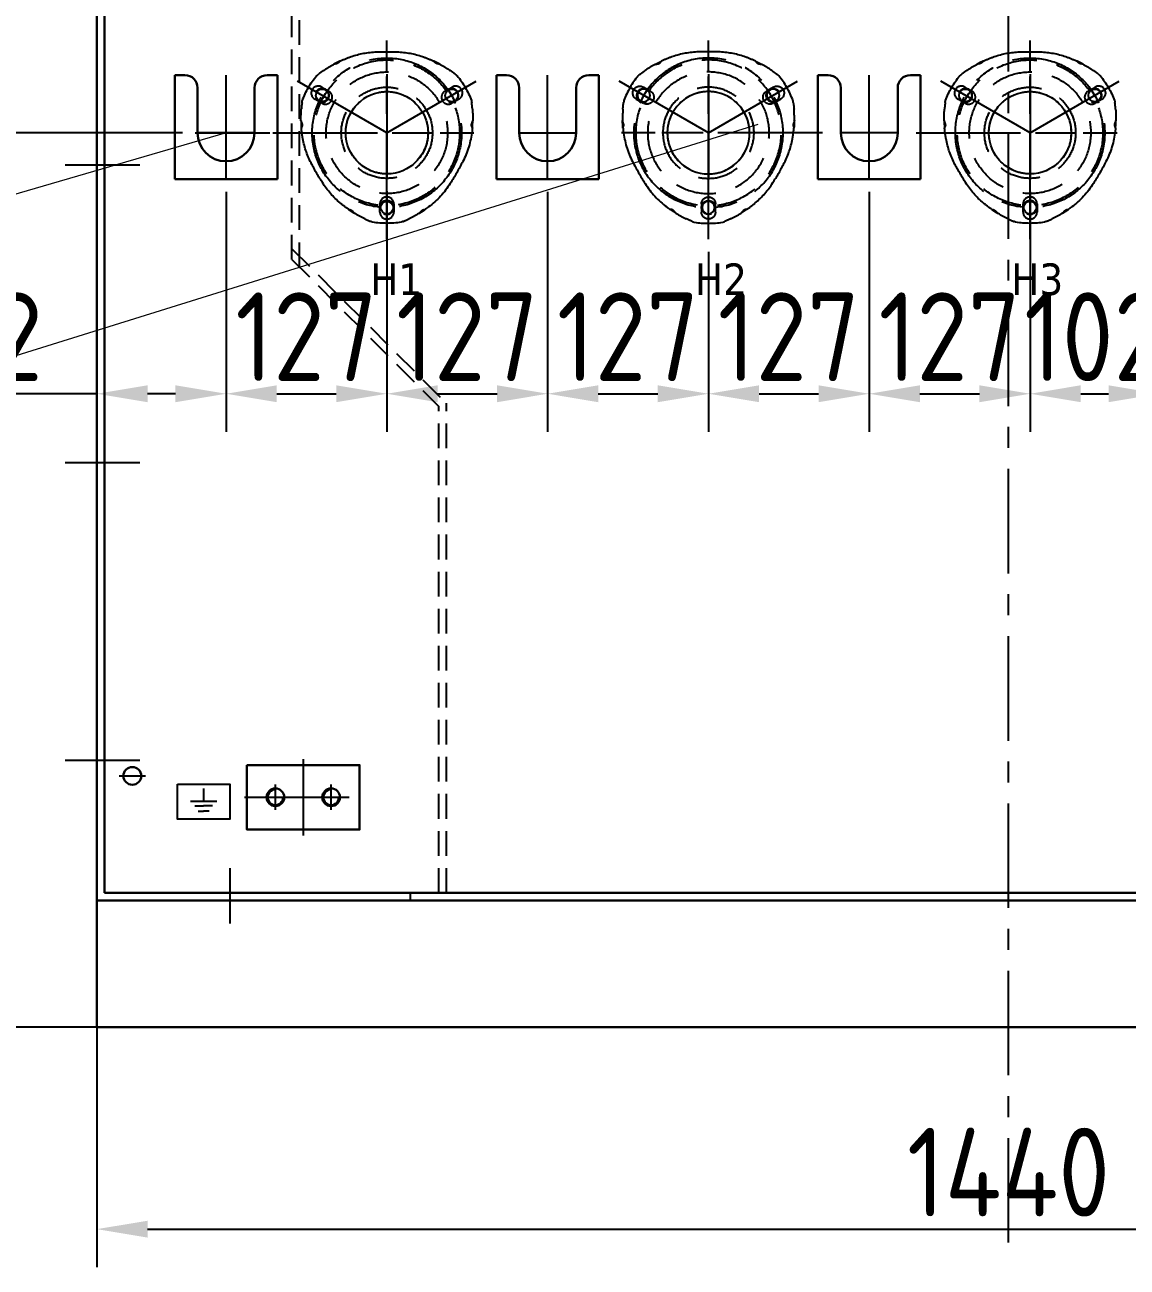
# Model space of a CAD drawing. Header units: millimetres. Extents: x 70841 to 133731, y -170061 to -164340.
# Drawn here: x 127054 to 127924, y -167395 to -166414 of the extents above; entities that cross this region are included whole.
import ezdxf

# ---------------------------------------------------------------- set-up
doc = ezdxf.new("R2010")
doc.units = ezdxf.units.MM
doc.header["$LTSCALE"] = 13
for name, pattern in [('CENTER', [50.8, 31.75, -6.35, 6.35, -6.35]), ('CENTERX2', [101.6, 63.5, -12.7, 12.7, -12.7]), ('DASHED', [0.75, 0.5, -0.25])]:
    doc.linetypes.add(name, pattern=pattern)
for name, color, linetype in [('1', 4, 'Continuous'), ('2细线层', 4, 'Continuous'), ('3中心线层', 1, 'CENTER'), ('4虚线层', 6, 'DASHED'), ('粗实线', 4, 'Continuous')]:
    doc.layers.add(name, color=color, linetype=linetype)
doc.layers.add('标注、文本', color=3, linetype='Continuous', lineweight=25)
doc.layers.add('铁心', color=3, linetype='Continuous', lineweight=0)
doc.styles.get("Standard").update_dxf_attribs({"font": 'gbenor.shx', "bigfont": 'gbcbig.shx'})
doc.styles.add('Tahoma$001', font='tahoma.ttf', dxfattribs={"height": 2.159784})
doc.dimstyles.new('1-15', dxfattribs={"dimscale": 20, "dimtxt": 3.5, "dimasz": 2, "dimexe": 1.5, "dimexo": 0.5, "dimgap": 0.5, "dimtad": 1, "dimtoh": 1, "dimdec": 1, "dimdsep": 46, "dimtxsty": 'Standard', "dimcen": 2.5, "dimclrd": 3, "dimclre": 3, "dimclrt": 3, "dimadec": 0, "dimazin": 2, "dimtfac": 1, "dimtdec": 1, "dimtmove": 0, "dimatfit": 2, "dimfxl": 1, "dimarcsym": 0})

# ---------------------------------------------------------------- blocks, each defined once
blk = doc.blocks.new('A$C712F3155')
at = {"layer": '1', "color": 1, "linetype": 'CENTERX2', "lineweight": -3, "ltscale": 0.1}
for p, q in [((90, 0), (90, 156.99)), ((90, 130.33), (90, 35.46)), ((90, 84.09), (19.54, 124.77)), ((90, 84.09), (160.46, 124.77)), ((0, 84.09), (158.71, 84.09))]:
    blk.add_line(p, q, dxfattribs=at)
blk.add_circle((90, 84.09), 59, dxfattribs=at)
at = {"layer": '2细线层'}
for centre in [(38.9, 113.59), (141.1, 113.59), (90, 25.09)]:
    blk.add_circle(centre, 5, dxfattribs=at)
at = {"layer": '标注、文本'}
for centre in [(38.9, 113.59), (141.1, 113.59), (90, 25.09)]:
    blk.add_arc(centre, 5.5, 242.67153, 150.00001, dxfattribs=at)
at = {"layer": '粗实线'}
blk.add_circle((90, 84.09), 32.5, dxfattribs=at)
blk = doc.blocks.new('A$C03F92070')
at = {"layer": '4虚线层', "ltscale": 5}
for p, q in [((67.85, 40.24), (67.85, 116.01)), ((16.36, 107.57), (21.99, 104.32)), ((113.71, 104.32), (119.34, 107.57)), ((16.49, 94.79), (10.86, 98.04)), ((124.84, 98.04), (119.21, 94.79)), ((23.33, 71.49), (112.37, 71.49)), ((62.35, 8.86), (62.35, 15.36)), ((73.35, 15.36), (73.35, 8.86))]:
    blk.add_line(p, q, dxfattribs=at)
for radius in [57.5, 48, 36, 32.5]:
    blk.add_circle((67.85, 71.49), radius, dxfattribs=at)
at = {"layer": '4虚线层', "ltscale": 5, "extrusion": (0, 0, -1)}
for centre, radius, start, end in [((-68.85, 46.49), 90, 64.92451, 71.02185), ((-62.34, 65.41), 70, 71.02185, 87.94531), ((-67.85, -88.03), 223.54, 87.94531, 92.05469), ((-73.35, 65.41), 70, 92.05469, 108.97815), ((-66.85, 46.49), 90, 108.97815, 115.07549), ((-68.85, 46.49), 90, 55.4521, 61.38179), ((-66.85, 46.49), 90, 118.61821, 124.5479), ((-67.85, 71.49), 71.5, 20.96454, 39.03546), ((-68.85, 46.49), 90, 51.08313, 52.23427), ((-66.85, 46.49), 90, 127.76573, 128.91687), ((-67.85, 71.49), 71.5, 140.96454, 159.03546), ((-90, 83.12), 90, 358.61821, 4.5479), ((-90, 83.12), 90, 7.76573, 8.91687), ((-45.7, 83.12), 90, 171.08313, 172.23427), ((-45.7, 83.12), 90, 175.4521, 181.38179), ((-90, 83.12), 90, 349.46719, 355.07549), ((-65.57, 80.82), 70, 186.60228, 207.21776), ((-45.7, 83.12), 90, 184.92451, 186.60228), ((-70.33, 79.46), 70, 331.9245, 349.46719), ((-205.81, 151.73), 223.54, 327.65027, 331.9245), ((70.97, 151.05), 223.54, 207.21776, 212.35682), ((-76.09, 69.57), 70, 310.17076, 327.65027), ((-58.73, 68.87), 70, 212.35682, 233.02623), ((-89, 84.85), 90, 304.92451, 310.17076), ((-46.7, 84.85), 90, 233.02623, 235.07549), ((-89, 84.85), 90, 295.4521, 301.38179), ((-89, 84.85), 90, 291.08313, 292.23427), ((-67.85, 71.49), 71.5, 260.96454, 279.03546), ((-46.7, 84.85), 90, 247.76573, 248.91687), ((-46.7, 84.85), 90, 238.61821, 244.5479)]:
    blk.add_arc(centre, radius, start, end, dxfattribs=at)
at = {"layer": '4虚线层', "ltscale": 5}
for centre, start, end in [((13.61, 102.81), 60, 240), ((122.09, 102.81), 300, 120), ((19.24, 99.56), 240, 60), ((116.46, 99.56), 120, 300), ((67.85, 15.36), 0, 180), ((67.85, 8.86), 180, 0)]:
    blk.add_arc(centre, 5.5, start, end, dxfattribs=at)
for points, knots in [([(30.89, 128.1), (30.89, 128.1), (30.88, 128.1), (30.83, 128.07), (30.76, 128.04), (30.57, 127.95), (30.45, 127.89), (30.18, 127.77), (30.03, 127.69), (29.7, 127.53), (29.52, 127.45), (29.16, 127.27), (28.96, 127.17), (28.58, 126.98), (28.39, 126.89), (27.99, 126.69), (27.8, 126.59), (27.42, 126.39), (27.24, 126.3), (26.87, 126.11), (26.7, 126.02), (26.39, 125.85), (26.24, 125.77), (25.98, 125.63), (25.87, 125.57), (25.69, 125.47), (25.63, 125.44), (25.58, 125.41), (25.57, 125.4), (25.57, 125.4), (25.57, 125.4), (25.57, 125.4)], [0, 0, 0, 0, 0.043819, 0.043819, 0.119878, 0.119878, 0.195937, 0.195937, 0.271996, 0.271996, 0.348055, 0.348055, 0.424114, 0.424114, 0.500173, 0.500173, 0.576231, 0.576231, 0.65229, 0.65229, 0.728349, 0.728349, 0.804408, 0.804408, 0.880467, 0.880467, 0.956526, 0.956526, 0.994556, 0.994556, 1, 1, 1, 1]), ([(30.71, 128.01), (30.65, 127.99), (30.59, 127.94), (30.48, 127.84), (30.42, 127.77), (30.3, 127.62), (30.24, 127.54), (30.11, 127.35), (30.04, 127.25), (29.89, 127.05), (29.81, 126.95), (29.62, 126.74), (29.51, 126.65), (29.29, 126.47), (29.16, 126.4), (28.9, 126.26), (28.77, 126.2), (28.36, 126.06), (28.08, 125.99), (27.53, 125.87), (27.26, 125.83), (26.87, 125.76), (26.75, 125.74), (26.5, 125.7), (26.38, 125.67), (26.05, 125.61), (25.85, 125.56), (25.74, 125.5)], [0, 0, 0, 0, 0.0625, 0.0625, 0.125, 0.125, 0.1875, 0.1875, 0.25, 0.25, 0.3125, 0.3125, 0.375, 0.375, 0.4375, 0.4375, 0.5, 0.5, 0.625, 0.625, 0.75, 0.75, 0.8125, 0.8125, 0.875, 0.875, 1, 1, 1, 1]), ([(110.13, 125.4), (110.13, 125.4), (110.13, 125.4), (110.13, 125.4), (110.12, 125.41), (110.07, 125.44), (110.01, 125.47), (109.83, 125.57), (109.72, 125.63), (109.46, 125.77), (109.31, 125.85), (108.99, 126.02), (108.81, 126.11), (108.45, 126.3), (108.26, 126.4), (107.88, 126.6), (107.68, 126.7), (107.29, 126.9), (107.1, 127), (106.72, 127.18), (106.53, 127.28), (106.16, 127.46), (105.99, 127.54), (105.66, 127.7), (105.51, 127.77), (105.24, 127.9), (105.12, 127.95), (104.94, 128.04), (104.87, 128.07), (104.82, 128.09), (104.81, 128.1), (104.8, 128.1), (104.8, 128.1), (104.8, 128.1)], [0, 0, 0, 0, 0.005743, 0.005743, 0.043766, 0.043766, 0.119813, 0.119813, 0.195859, 0.195859, 0.271906, 0.271906, 0.347952, 0.347952, 0.423999, 0.423999, 0.500046, 0.500046, 0.576092, 0.576092, 0.652139, 0.652139, 0.728185, 0.728185, 0.804232, 0.804232, 0.880279, 0.880279, 0.956325, 0.956325, 0.994349, 0.994349, 1, 1, 1, 1]), ([(109.96, 125.5), (109.9, 125.53), (109.83, 125.55), (109.65, 125.6), (109.54, 125.63), (109.21, 125.7), (108.96, 125.74), (108.44, 125.83), (108.17, 125.87), (107.63, 125.99), (107.34, 126.06), (106.94, 126.2), (106.8, 126.26), (106.54, 126.39), (106.42, 126.47), (106.19, 126.64), (106.08, 126.74), (105.9, 126.94), (105.81, 127.05), (105.66, 127.25), (105.59, 127.35), (105.46, 127.53), (105.39, 127.62), (105.28, 127.77), (105.22, 127.84), (105.11, 127.94), (105.05, 127.99), (104.99, 128.01)], [0, 0, 0, 0, 0.0625, 0.0625, 0.125, 0.125, 0.25, 0.25, 0.375, 0.375, 0.5, 0.5, 0.5625, 0.5625, 0.625, 0.625, 0.6875, 0.6875, 0.75, 0.75, 0.8125, 0.8125, 0.875, 0.875, 0.9375, 0.9375, 1, 1, 1, 1]), ([(13.95, 117.81), (13.92, 117.79), (13.88, 117.76), (13.82, 117.71), (13.77, 117.67), (13.74, 117.65), (13.73, 117.64)], [0, 0, 0, 0, 0.272943, 0.542517, 0.809704, 1, 1, 1, 1]), ([(14.22, 118.02), (14.2, 118), (14.15, 117.96), (14.08, 117.91), (14.01, 117.86), (13.97, 117.82), (13.95, 117.81)], [0, 0, 0, 0, 0.251777, 0.501943, 0.751136, 1, 1, 1, 1]), ([(14.55, 118.27), (14.52, 118.25), (14.46, 118.2), (14.38, 118.14), (14.3, 118.08), (14.25, 118.04), (14.22, 118.02)], [0, 0, 0, 0, 0.251749, 0.501948, 0.751171, 1, 1, 1, 1]), ([(15.74, 119.15), (15.69, 119.12), (15.59, 119.05), (15.45, 118.94), (15.32, 118.84), (15.18, 118.74), (15.05, 118.65), (14.92, 118.55), (14.8, 118.45), (14.67, 118.36), (14.59, 118.3), (14.55, 118.27)], [0, 0, 0, 0, 0.114473, 0.22719, 0.338528, 0.448878, 0.558641, 0.668227, 0.778044, 0.888502, 1, 1, 1, 1]), ([(17.82, 120.63), (17.81, 120.62), (17.74, 120.57), (17.58, 120.46), (17.28, 120.26), (16.94, 120.02), (16.6, 119.78), (16.29, 119.55), (16.01, 119.35), (15.83, 119.22), (15.74, 119.15)], [0, 0, 0, 0, 0.026865, 0.187364, 0.351072, 0.511786, 0.674931, 0.783277, 0.891149, 1, 1, 1, 1]), ([(119.96, 119.15), (119.92, 119.19), (119.82, 119.25), (119.69, 119.35), (119.55, 119.45), (119.41, 119.55), (119.28, 119.65), (119.06, 119.81), (118.76, 120.02), (118.42, 120.26), (118.12, 120.46), (117.96, 120.57), (117.89, 120.62), (117.88, 120.63)], [0, 0, 0, 0, 0.05466, 0.108896, 0.162888, 0.216817, 0.270864, 0.325211, 0.488741, 0.649833, 0.813717, 0.974388, 1, 1, 1, 1]), ([(121.15, 118.27), (121.11, 118.3), (121.03, 118.36), (120.9, 118.45), (120.78, 118.55), (120.65, 118.65), (120.52, 118.74), (120.38, 118.84), (120.25, 118.94), (120.1, 119.05), (120.01, 119.12), (119.96, 119.15)], [0, 0, 0, 0, 0.111498, 0.221956, 0.331773, 0.441359, 0.551122, 0.661472, 0.77281, 0.885527, 1, 1, 1, 1]), ([(121.48, 118.02), (121.45, 118.04), (121.4, 118.08), (121.32, 118.14), (121.23, 118.2), (121.18, 118.25), (121.15, 118.27)], [0, 0, 0, 0, 0.248829, 0.498052, 0.748251, 1, 1, 1, 1]), ([(121.75, 117.81), (121.73, 117.82), (121.69, 117.86), (121.62, 117.91), (121.55, 117.96), (121.5, 118), (121.48, 118.02)], [0, 0, 0, 0, 0.248864, 0.498057, 0.748223, 1, 1, 1, 1]), ([(121.97, 117.64), (121.96, 117.65), (121.93, 117.67), (121.88, 117.71), (121.82, 117.76), (121.78, 117.79), (121.75, 117.81)], [0, 0, 0, 0, 0.190293, 0.457482, 0.727057, 1, 1, 1, 1]), ([(0.52, 92.79), (0.51, 92.73), (0.5, 92.62), (0.48, 92.45), (0.46, 92.28), (0.45, 92.11), (0.43, 91.95), (0.4, 91.68), (0.37, 91.32), (0.33, 90.9), (0.3, 90.54), (0.29, 90.34), (0.28, 90.26), (0.28, 90.25)], [0, 0, 0, 0, 0.05466, 0.108897, 0.162889, 0.216817, 0.270864, 0.325211, 0.488741, 0.649833, 0.813717, 0.974388, 1, 1, 1, 1]), ([(0.69, 94.25), (0.68, 94.21), (0.67, 94.11), (0.65, 93.95), (0.63, 93.8), (0.61, 93.64), (0.59, 93.47), (0.57, 93.31), (0.55, 93.14), (0.53, 92.96), (0.52, 92.85), (0.52, 92.79)], [0, 0, 0, 0, 0.111498, 0.221956, 0.331773, 0.441359, 0.551122, 0.661472, 0.77281, 0.885527, 1, 1, 1, 1]), ([(0.74, 94.67), (0.73, 94.63), (0.73, 94.57), (0.71, 94.47), (0.7, 94.36), (0.69, 94.29), (0.69, 94.25)], [0, 0, 0, 0, 0.248829, 0.498052, 0.748251, 1, 1, 1, 1]), ([(0.82, 95.29), (0.82, 95.27), (0.81, 95.24), (0.81, 95.17), (0.8, 95.1), (0.79, 95.04), (0.78, 95.01)], [0, 0, 0, 0, 0.190297, 0.457484, 0.727058, 1, 1, 1, 1]), ([(134.92, 95.01), (134.91, 95.04), (134.9, 95.1), (134.89, 95.17), (134.89, 95.24), (134.88, 95.27), (134.88, 95.29)], [0, 0, 0, 0, 0.272943, 0.542517, 0.809704, 1, 1, 1, 1]), ([(134.96, 94.67), (134.96, 94.7), (134.95, 94.76), (134.94, 94.85), (134.93, 94.93), (134.92, 94.98), (134.92, 95.01)], [0, 0, 0, 0, 0.251777, 0.501943, 0.751136, 1, 1, 1, 1]), ([(135.01, 94.25), (135.01, 94.29), (135, 94.36), (134.99, 94.47), (134.97, 94.57), (134.96, 94.63), (134.96, 94.67)], [0, 0, 0, 0, 0.251749, 0.501948, 0.751171, 1, 1, 1, 1]), ([(135.18, 92.79), (135.18, 92.85), (135.16, 92.96), (135.15, 93.14), (135.13, 93.31), (135.11, 93.47), (135.09, 93.64), (135.07, 93.8), (135.05, 93.95), (135.03, 94.11), (135.02, 94.21), (135.01, 94.25)], [0, 0, 0, 0, 0.114473, 0.22719, 0.338528, 0.448878, 0.558641, 0.668227, 0.778044, 0.888502, 1, 1, 1, 1]), ([(135.42, 90.25), (135.42, 90.26), (135.41, 90.34), (135.4, 90.54), (135.37, 90.9), (135.33, 91.31), (135.29, 91.73), (135.25, 92.11), (135.22, 92.45), (135.2, 92.67), (135.18, 92.79)], [0, 0, 0, 0, 0.026865, 0.187364, 0.351073, 0.511786, 0.674931, 0.783277, 0.891149, 1, 1, 1, 1]), ([(0.02, 81.15), (0.02, 81.15), (0.02, 81.15), (0.02, 81.15), (0.02, 81.14), (0.02, 81.08), (0.02, 81.01), (0.02, 80.81), (0.03, 80.68), (0.04, 80.38), (0.04, 80.21), (0.05, 79.85), (0.06, 79.65), (0.08, 79.24), (0.09, 79.03), (0.11, 78.6), (0.12, 78.38), (0.14, 77.94), (0.16, 77.72), (0.18, 77.3), (0.2, 77.09), (0.23, 76.68), (0.24, 76.49), (0.27, 76.13), (0.28, 75.96), (0.3, 75.67), (0.32, 75.54), (0.33, 75.33), (0.34, 75.26), (0.34, 75.2), (0.35, 75.19), (0.35, 75.19), (0.35, 75.19), (0.35, 75.19)], [0, 0, 0, 0, 0.005743, 0.005743, 0.043766, 0.043766, 0.119813, 0.119813, 0.195859, 0.195859, 0.271906, 0.271906, 0.347952, 0.347952, 0.423999, 0.423999, 0.500046, 0.500046, 0.576092, 0.576092, 0.652139, 0.652139, 0.728185, 0.728185, 0.804232, 0.804232, 0.880279, 0.880279, 0.956325, 0.956325, 0.994349, 0.994349, 1, 1, 1, 1]), ([(0.02, 80.95), (0.02, 80.89), (0.04, 80.81), (0.08, 80.63), (0.12, 80.53), (0.22, 80.21), (0.31, 79.97), (0.5, 79.47), (0.59, 79.22), (0.76, 78.69), (0.85, 78.41), (0.92, 77.98), (0.94, 77.84), (0.96, 77.55), (0.95, 77.4), (0.91, 77.12), (0.88, 76.97), (0.8, 76.71), (0.75, 76.59), (0.65, 76.35), (0.6, 76.24), (0.51, 76.03), (0.47, 75.94), (0.39, 75.76), (0.37, 75.68), (0.33, 75.53), (0.32, 75.46), (0.33, 75.4)], [0, 0, 0, 0, 0.0625, 0.0625, 0.125, 0.125, 0.25, 0.25, 0.375, 0.375, 0.5, 0.5, 0.5625, 0.5625, 0.625, 0.625, 0.6875, 0.6875, 0.75, 0.75, 0.8125, 0.8125, 0.875, 0.875, 0.9375, 0.9375, 1, 1, 1, 1]), ([(135.37, 75.4), (135.38, 75.46), (135.37, 75.53), (135.33, 75.68), (135.31, 75.76), (135.23, 75.94), (135.19, 76.03), (135.1, 76.24), (135.04, 76.35), (134.95, 76.58), (134.9, 76.71), (134.82, 76.97), (134.79, 77.11), (134.75, 77.4), (134.74, 77.54), (134.76, 77.83), (134.78, 77.98), (134.85, 78.4), (134.93, 78.68), (135.11, 79.21), (135.2, 79.47), (135.34, 79.84), (135.38, 79.96), (135.47, 80.2), (135.51, 80.31), (135.62, 80.63), (135.68, 80.83), (135.68, 80.95)], [0, 0, 0, 0, 0.0625, 0.0625, 0.125, 0.125, 0.1875, 0.1875, 0.25, 0.25, 0.3125, 0.3125, 0.375, 0.375, 0.4375, 0.4375, 0.5, 0.5, 0.625, 0.625, 0.75, 0.75, 0.8125, 0.8125, 0.875, 0.875, 1, 1, 1, 1]), ([(135.35, 75.19), (135.35, 75.19), (135.35, 75.2), (135.36, 75.26), (135.37, 75.34), (135.38, 75.54), (135.4, 75.67), (135.42, 75.97), (135.43, 76.14), (135.46, 76.51), (135.48, 76.7), (135.5, 77.11), (135.52, 77.32), (135.54, 77.75), (135.56, 77.97), (135.58, 78.41), (135.59, 78.62), (135.61, 79.05), (135.62, 79.26), (135.64, 79.67), (135.65, 79.86), (135.66, 80.22), (135.66, 80.39), (135.67, 80.68), (135.67, 80.81), (135.68, 81.01), (135.68, 81.08), (135.68, 81.14), (135.68, 81.15), (135.68, 81.15), (135.68, 81.15), (135.68, 81.15)], [0, 0, 0, 0, 0.043819, 0.043819, 0.119878, 0.119878, 0.195937, 0.195937, 0.271996, 0.271996, 0.348055, 0.348055, 0.424114, 0.424114, 0.500173, 0.500173, 0.576232, 0.576232, 0.65229, 0.65229, 0.728349, 0.728349, 0.804408, 0.804408, 0.880467, 0.880467, 0.956526, 0.956526, 0.994556, 0.994556, 1, 1, 1, 1]), ([(37.3, 11.18), (37.3, 11.18), (37.31, 11.17), (37.36, 11.14), (37.42, 11.09), (37.59, 10.98), (37.7, 10.9), (37.95, 10.73), (38.09, 10.63), (38.39, 10.43), (38.55, 10.32), (38.89, 10.09), (39.07, 9.97), (39.42, 9.73), (39.61, 9.61), (39.98, 9.37), (40.16, 9.26), (40.51, 9.03), (40.69, 8.91), (41.04, 8.69), (41.2, 8.59), (41.51, 8.4), (41.65, 8.31), (41.9, 8.16), (42.01, 8.09), (42.18, 7.99), (42.24, 7.95), (42.29, 7.92), (42.3, 7.91), (42.3, 7.91), (42.3, 7.91), (42.3, 7.91)], [0, 0, 0, 0, 0.043819, 0.043819, 0.119878, 0.119878, 0.195937, 0.195937, 0.271996, 0.271996, 0.348055, 0.348055, 0.424114, 0.424114, 0.500173, 0.500173, 0.576231, 0.576231, 0.65229, 0.65229, 0.728349, 0.728349, 0.804408, 0.804408, 0.880467, 0.880467, 0.956526, 0.956526, 0.994556, 0.994556, 1, 1, 1, 1]), ([(37.47, 11.06), (37.52, 11.02), (37.59, 11), (37.73, 10.95), (37.82, 10.93), (38.01, 10.91), (38.11, 10.9), (38.34, 10.88), (38.46, 10.87), (38.71, 10.83), (38.85, 10.81), (39.11, 10.75), (39.25, 10.71), (39.52, 10.6), (39.64, 10.53), (39.89, 10.37), (40.01, 10.29), (40.34, 10.01), (40.54, 9.8), (40.91, 9.38), (41.09, 9.17), (41.34, 8.87), (41.42, 8.77), (41.58, 8.58), (41.66, 8.48), (41.88, 8.23), (42.02, 8.08), (42.13, 8.02)], [0, 0, 0, 0, 0.0625, 0.0625, 0.125, 0.125, 0.1875, 0.1875, 0.25, 0.25, 0.3125, 0.3125, 0.375, 0.375, 0.4375, 0.4375, 0.5, 0.5, 0.625, 0.625, 0.75, 0.75, 0.8125, 0.8125, 0.875, 0.875, 1, 1, 1, 1]), ([(93.4, 7.91), (93.4, 7.91), (93.4, 7.91), (93.4, 7.91), (93.41, 7.92), (93.46, 7.95), (93.52, 7.99), (93.69, 8.09), (93.8, 8.16), (94.06, 8.32), (94.2, 8.4), (94.51, 8.6), (94.68, 8.7), (95.02, 8.92), (95.2, 9.04), (95.56, 9.27), (95.75, 9.39), (96.12, 9.63), (96.3, 9.75), (96.65, 9.98), (96.83, 10.1), (97.16, 10.33), (97.32, 10.43), (97.62, 10.64), (97.76, 10.73), (98.01, 10.9), (98.11, 10.98), (98.28, 11.1), (98.34, 11.14), (98.39, 11.17), (98.4, 11.18), (98.4, 11.18), (98.4, 11.18), (98.4, 11.18)], [0, 0, 0, 0, 0.005743, 0.005743, 0.043766, 0.043766, 0.119813, 0.119813, 0.195859, 0.195859, 0.271906, 0.271906, 0.347952, 0.347952, 0.423999, 0.423999, 0.500046, 0.500046, 0.576092, 0.576092, 0.652139, 0.652139, 0.728185, 0.728185, 0.804232, 0.804232, 0.880279, 0.880279, 0.956325, 0.956325, 0.994349, 0.994349, 1, 1, 1, 1]), ([(93.57, 8.02), (93.62, 8.05), (93.68, 8.1), (93.82, 8.23), (93.89, 8.31), (94.11, 8.56), (94.27, 8.76), (94.61, 9.17), (94.79, 9.38), (95.16, 9.79), (95.36, 10), (95.69, 10.28), (95.8, 10.37), (96.05, 10.53), (96.18, 10.6), (96.44, 10.71), (96.58, 10.75), (96.85, 10.81), (96.98, 10.83), (97.24, 10.87), (97.36, 10.88), (97.58, 10.9), (97.69, 10.91), (97.88, 10.93), (97.96, 10.95), (98.11, 11), (98.18, 11.02), (98.23, 11.06)], [0, 0, 0, 0, 0.0625, 0.0625, 0.125, 0.125, 0.25, 0.25, 0.375, 0.375, 0.5, 0.5, 0.5625, 0.5625, 0.625, 0.625, 0.6875, 0.6875, 0.75, 0.75, 0.8125, 0.8125, 0.875, 0.875, 0.9375, 0.9375, 1, 1, 1, 1]), ([(50.31, 3.59), (50.32, 3.59), (50.4, 3.55), (50.57, 3.46), (50.9, 3.31), (51.28, 3.14), (51.66, 2.96), (52.01, 2.8), (52.32, 2.67), (52.52, 2.57), (52.63, 2.53)], [0, 0, 0, 0, 0.026866, 0.187364, 0.351073, 0.511786, 0.674931, 0.783277, 0.891149, 1, 1, 1, 1]), ([(52.63, 2.53), (52.68, 2.5), (52.79, 2.46), (52.95, 2.39), (53.11, 2.32), (53.26, 2.25), (53.41, 2.19), (53.56, 2.12), (53.7, 2.06), (53.85, 2), (53.94, 1.96), (53.98, 1.94)], [0, 0, 0, 0, 0.114473, 0.22719, 0.338528, 0.448878, 0.558641, 0.668227, 0.778044, 0.888502, 1, 1, 1, 1]), ([(53.98, 1.94), (54.02, 1.93), (54.09, 1.9), (54.18, 1.86), (54.28, 1.82), (54.34, 1.79), (54.37, 1.78)], [0, 0, 0, 0, 0.251749, 0.501948, 0.751171, 1, 1, 1, 1]), ([(54.37, 1.78), (54.4, 1.77), (54.45, 1.74), (54.54, 1.71), (54.61, 1.68), (54.66, 1.66), (54.69, 1.65)], [0, 0, 0, 0, 0.251777, 0.501943, 0.751136, 1, 1, 1, 1]), ([(54.69, 1.65), (54.71, 1.64), (54.77, 1.61), (54.84, 1.58), (54.9, 1.56), (54.93, 1.55), (54.94, 1.54)], [0, 0, 0, 0, 0.272943, 0.542518, 0.809705, 1, 1, 1, 1]), ([(80.76, 1.54), (80.77, 1.55), (80.8, 1.56), (80.86, 1.58), (80.93, 1.61), (80.99, 1.64), (81.01, 1.65)], [0, 0, 0, 0, 0.190295, 0.457482, 0.727057, 1, 1, 1, 1]), ([(81.01, 1.65), (81.04, 1.66), (81.08, 1.68), (81.16, 1.71), (81.25, 1.74), (81.3, 1.77), (81.33, 1.78)], [0, 0, 0, 0, 0.248864, 0.498057, 0.748223, 1, 1, 1, 1]), ([(81.33, 1.78), (81.36, 1.79), (81.42, 1.82), (81.52, 1.86), (81.61, 1.9), (81.68, 1.93), (81.72, 1.94)], [0, 0, 0, 0, 0.248829, 0.498052, 0.748251, 1, 1, 1, 1]), ([(81.72, 1.94), (81.76, 1.96), (81.85, 2), (82, 2.06), (82.14, 2.12), (82.29, 2.19), (82.44, 2.25), (82.59, 2.32), (82.75, 2.39), (82.91, 2.46), (83.02, 2.5), (83.07, 2.53)], [0, 0, 0, 0, 0.111498, 0.221956, 0.331773, 0.441359, 0.551122, 0.661472, 0.77281, 0.885527, 1, 1, 1, 1]), ([(83.07, 2.53), (83.12, 2.55), (83.23, 2.6), (83.38, 2.67), (83.54, 2.73), (83.69, 2.8), (83.84, 2.87), (84.09, 2.98), (84.42, 3.14), (84.8, 3.31), (85.13, 3.46), (85.3, 3.55), (85.38, 3.58), (85.39, 3.59)], [0, 0, 0, 0, 0.05466, 0.108897, 0.162889, 0.216817, 0.270864, 0.325211, 0.488741, 0.649834, 0.813718, 0.974389, 1, 1, 1, 1])]:
    blk.add_open_spline(points, degree=3, knots=knots, dxfattribs=at)
blk.add_open_spline([(0.82, 95.28), (0.81, 95.2), (0.82, 95.09), (0.84, 94.95)], degree=3, dxfattribs=at)
blk = doc.blocks.new('A$C78BF4BCD')
at = {"layer": '1', "color": 1, "linetype": 'CENTERX2', "lineweight": -3, "ltscale": 0.1}
for p, q in [((40.5, 0), (40.5, 82)), ((63, 36.5), (18, 36.5))]:
    blk.add_line(p, q, dxfattribs=at)
at = {"layer": '粗实线', "lineweight": 30}
for p, q in [((0, 0), (0, 82)), ((8, 82), (0, 82)), ((81, 82), (73, 82)), ((81, 0), (81, 82)), ((18, 36.5), (18, 72)), ((63, 36.5), (63, 72)), ((81, 0), (0, 0))]:
    blk.add_line(p, q, dxfattribs=at)
for centre, radius, start, end in [((8, 72), 10, 0, 90), ((73, 72), 10, 90, 180), ((40.5, 36.5), 22.5, 180, 0)]:
    blk.add_arc(centre, radius, start, end, dxfattribs=at)
blk = doc.blocks.new('257561')
at = {"layer": '标注、文本'}
for p, q in [((856.87, 2219.06), (856.87, 2214.09)), ((851.69, 2214.09), (862.06, 2214.09)), ((853.4, 2212.22), (856.87, 2212.22)), ((860.35, 2212.22), (856.87, 2212.22)), ((854.71, 2210.17), (856.87, 2210.17)), ((859.04, 2210.17), (856.87, 2210.17))]:
    blk.add_line(p, q, dxfattribs=at)
blk = doc.blocks.new('*D1734')
at = {"layer": 'Defpoints', "color": 0, "transparency": 16777216}
for p in [(127110.77, -167184.98), (128550.77, -167184.98), (128550.77, -167364.51)]:
    blk.add_point(p, dxfattribs=at)
at = {"layer": '标注、文本', "color": 3, "lineweight": -2, "transparency": 16777216}
for p, q in [((127110.77, -167194.98), (127110.77, -167394.51)), ((128550.77, -167194.98), (128550.77, -167394.51)), ((127150.77, -167364.51), (128510.77, -167364.51))]:
    blk.add_line(p, q, dxfattribs=at)
at = {"layer": '标注、文本', "color": 3, "transparency": 16777216}
for points in [[(127150.77, -167357.85), (127150.77, -167371.18), (127110.77, -167364.51)], [(128510.77, -167357.85), (128510.77, -167371.18), (128550.77, -167364.51)]]:
    blk.add_solid(points, dxfattribs=at)
at = {"layer": '标注、文本', "color": 3, "transparency": 16777216, "insert": (127830.77, -167319.51), "char_height": 70, "attachment_point": 5}
blk.add_mtext('1440', dxfattribs=at)
blk = doc.blocks.new('*D1735')
at = {"layer": 'Defpoints', "color": 0, "transparency": 16777216}
for p in [(126820.02, -165554.95), (127110.77, -165554.95), (127110.77, -167204.98)]:
    blk.add_point(p, dxfattribs=at)
at = {"layer": '标注、文本', "color": 3, "lineweight": -2, "transparency": 16777216}
for p, q in [((127100.77, -165554.95), (126790.02, -165554.95)), ((126820.02, -167164.98), (126820.02, -165594.95)), ((127100.77, -167204.98), (126790.02, -167204.98))]:
    blk.add_line(p, q, dxfattribs=at)
at = {"layer": '标注、文本', "color": 3, "transparency": 16777216}
for points in [[(126813.35, -165594.95), (126826.68, -165594.95), (126820.02, -165554.95)], [(126813.35, -167164.98), (126826.68, -167164.98), (126820.02, -167204.98)]]:
    blk.add_solid(points, dxfattribs=at)
at = {"layer": '标注、文本', "color": 3, "transparency": 16777216, "insert": (126775.02, -166379.96), "char_height": 70, "attachment_point": 5, "rotation": 90}
blk.add_mtext('1650', dxfattribs=at)
blk = doc.blocks.new('*D1736')
at = {"layer": 'Defpoints', "color": 0, "transparency": 16777216}
for p in [(127110.77, -166535.48), (127212.77, -166535.48), (127110.77, -166705)]:
    blk.add_point(p, dxfattribs=at)
at = {"layer": '标注、文本', "color": 3, "lineweight": -2, "transparency": 16777216}
for p, q in [((127110.77, -166545.48), (127110.77, -166735)), ((127212.77, -166545.48), (127212.77, -166735)), ((127110.77, -166705), (126953.93, -166705)), ((127172.77, -166705), (127150.77, -166705))]:
    blk.add_line(p, q, dxfattribs=at)
at = {"layer": '标注、文本', "color": 3, "transparency": 16777216}
for points in [[(127150.77, -166698.33), (127150.77, -166711.67), (127110.77, -166705)], [(127172.77, -166698.33), (127172.77, -166711.67), (127212.77, -166705)]]:
    blk.add_solid(points, dxfattribs=at)
at = {"layer": '标注、文本', "color": 3, "transparency": 16777216, "insert": (127012.35, -166660), "char_height": 70, "attachment_point": 5}
blk.add_mtext('102', dxfattribs=at)
blk = doc.blocks.new('*D1737')
at = {"layer": 'Defpoints', "color": 0, "transparency": 16777216}
for p in [(127212.77, -166535.48), (127339.77, -166534.98), (127339.77, -166705)]:
    blk.add_point(p, dxfattribs=at)
at = {"layer": '标注、文本', "color": 3, "lineweight": -2, "transparency": 16777216}
for p, q in [((127212.77, -166545.48), (127212.77, -166735)), ((127339.77, -166544.98), (127339.77, -166735)), ((127252.77, -166705), (127299.77, -166705))]:
    blk.add_line(p, q, dxfattribs=at)
at = {"layer": '标注、文本', "color": 3, "transparency": 16777216}
for points in [[(127252.77, -166698.33), (127252.77, -166711.67), (127212.77, -166705)], [(127299.77, -166698.33), (127299.77, -166711.67), (127339.77, -166705)]]:
    blk.add_solid(points, dxfattribs=at)
at = {"layer": '标注、文本', "color": 3, "transparency": 16777216, "insert": (127276.27, -166660), "char_height": 70, "attachment_point": 5}
blk.add_mtext('127', dxfattribs=at)
blk = doc.blocks.new('*D1738')
at = {"layer": 'Defpoints', "color": 0, "transparency": 16777216}
for p in [(127466.77, -166535.48), (127339.77, -166570.48), (127466.77, -166705)]:
    blk.add_point(p, dxfattribs=at)
at = {"layer": '标注、文本', "color": 3, "lineweight": -2, "transparency": 16777216}
for p, q in [((127466.77, -166545.48), (127466.77, -166735)), ((127339.77, -166580.48), (127339.77, -166735)), ((127379.77, -166705), (127426.77, -166705))]:
    blk.add_line(p, q, dxfattribs=at)
at = {"layer": '标注、文本', "color": 3, "transparency": 16777216}
for points in [[(127379.77, -166698.33), (127379.77, -166711.67), (127339.77, -166705)], [(127426.77, -166698.33), (127426.77, -166711.67), (127466.77, -166705)]]:
    blk.add_solid(points, dxfattribs=at)
at = {"layer": '标注、文本', "color": 3, "transparency": 16777216, "insert": (127403.27, -166660), "char_height": 70, "attachment_point": 5}
blk.add_mtext('127', dxfattribs=at)
blk = doc.blocks.new('*D1739')
at = {"layer": 'Defpoints', "color": 0, "transparency": 16777216}
for p in [(127466.77, -166535.48), (127593.77, -166583.07), (127593.77, -166705)]:
    blk.add_point(p, dxfattribs=at)
at = {"layer": '标注、文本', "color": 3, "lineweight": -2, "transparency": 16777216}
for p, q in [((127466.77, -166545.48), (127466.77, -166735)), ((127593.77, -166593.07), (127593.77, -166735)), ((127506.77, -166705), (127553.77, -166705))]:
    blk.add_line(p, q, dxfattribs=at)
at = {"layer": '标注、文本', "color": 3, "transparency": 16777216}
for points in [[(127506.77, -166698.33), (127506.77, -166711.67), (127466.77, -166705)], [(127553.77, -166698.33), (127553.77, -166711.67), (127593.77, -166705)]]:
    blk.add_solid(points, dxfattribs=at)
at = {"layer": '标注、文本', "color": 3, "transparency": 16777216, "insert": (127530.27, -166660), "char_height": 70, "attachment_point": 5}
blk.add_mtext('127', dxfattribs=at)
blk = doc.blocks.new('*D1740')
at = {"layer": 'Defpoints', "color": 0, "transparency": 16777216}
for p in [(127720.77, -166535.48), (127593.77, -166583.07), (127720.77, -166705)]:
    blk.add_point(p, dxfattribs=at)
at = {"layer": '标注、文本', "color": 3, "lineweight": -2, "transparency": 16777216}
for p, q in [((127720.77, -166545.48), (127720.77, -166735)), ((127593.77, -166593.07), (127593.77, -166735)), ((127633.77, -166705), (127680.77, -166705))]:
    blk.add_line(p, q, dxfattribs=at)
at = {"layer": '标注、文本', "color": 3, "transparency": 16777216}
for points in [[(127633.77, -166698.33), (127633.77, -166711.67), (127593.77, -166705)], [(127680.77, -166698.33), (127680.77, -166711.67), (127720.77, -166705)]]:
    blk.add_solid(points, dxfattribs=at)
at = {"layer": '标注、文本', "color": 3, "transparency": 16777216, "insert": (127657.27, -166660), "char_height": 70, "attachment_point": 5}
blk.add_mtext('127', dxfattribs=at)
blk = doc.blocks.new('*D1741')
at = {"layer": 'Defpoints', "color": 0, "transparency": 16777216}
for p in [(127720.77, -166535.48), (127847.77, -166535.48), (127847.77, -166705)]:
    blk.add_point(p, dxfattribs=at)
at = {"layer": '标注、文本', "color": 3, "lineweight": -2, "transparency": 16777216}
for p, q in [((127720.77, -166545.48), (127720.77, -166735)), ((127847.77, -166545.48), (127847.77, -166735)), ((127760.77, -166705), (127807.77, -166705))]:
    blk.add_line(p, q, dxfattribs=at)
at = {"layer": '标注、文本', "color": 3, "transparency": 16777216}
for points in [[(127760.77, -166698.33), (127760.77, -166711.67), (127720.77, -166705)], [(127807.77, -166698.33), (127807.77, -166711.67), (127847.77, -166705)]]:
    blk.add_solid(points, dxfattribs=at)
at = {"layer": '标注、文本', "color": 3, "transparency": 16777216, "insert": (127784.27, -166660), "char_height": 70, "attachment_point": 5}
blk.add_mtext('127', dxfattribs=at)
blk = doc.blocks.new('*D1742')
at = {"layer": 'Defpoints', "color": 0, "transparency": 16777216}
for p in [(127847.77, -166547.61), (127949.77, -166547.61), (127949.77, -166705)]:
    blk.add_point(p, dxfattribs=at)
at = {"layer": '标注、文本', "color": 3, "lineweight": -2, "transparency": 16777216}
for p, q in [((127847.77, -166557.61), (127847.77, -166735)), ((127949.77, -166557.61), (127949.77, -166735)), ((127887.77, -166705), (127909.77, -166705))]:
    blk.add_line(p, q, dxfattribs=at)
at = {"layer": '标注、文本', "color": 3, "transparency": 16777216}
for points in [[(127887.77, -166698.33), (127887.77, -166711.67), (127847.77, -166705)], [(127909.77, -166698.33), (127909.77, -166711.67), (127949.77, -166705)]]:
    blk.add_solid(points, dxfattribs=at)
at = {"layer": '标注、文本', "color": 3, "transparency": 16777216, "insert": (127898.77, -166660), "char_height": 70, "attachment_point": 5}
blk.add_mtext('102', dxfattribs=at)
blk = doc.blocks.new('*D1748')
at = {"layer": 'Defpoints', "color": 0, "transparency": 16777216}
for p in [(127188.38, -166498.98), (126922.43, -167204.98), (127188.38, -167204.98)]:
    blk.add_point(p, dxfattribs=at)
at = {"layer": '标注、文本', "color": 3, "lineweight": -2, "transparency": 16777216}
for p, q in [((127178.38, -166498.98), (126892.43, -166498.98)), ((126922.43, -166538.98), (126922.43, -167164.98)), ((127178.38, -167204.98), (126892.43, -167204.98))]:
    blk.add_line(p, q, dxfattribs=at)
at = {"layer": '标注、文本', "color": 3, "transparency": 16777216}
for points in [[(126915.76, -166538.98), (126929.09, -166538.98), (126922.43, -166498.98)], [(126915.76, -167164.98), (126929.09, -167164.98), (126922.43, -167204.98)]]:
    blk.add_solid(points, dxfattribs=at)
at = {"layer": '标注、文本', "color": 3, "transparency": 16777216, "insert": (126877.43, -166851.98), "char_height": 70, "attachment_point": 5, "rotation": 90}
blk.add_mtext('706', dxfattribs=at)

msp = doc.modelspace()

# ---------------------------------------------------------------- linework, layer by layer
at = {"layer": '1', "color": 1, "linetype": 'CENTERX2', "lineweight": -3, "ltscale": 0.1}
for p, q in [((127830.768, -167375.129), (127830.768, -165362.152)), ((127188.378, -166498.978), (127247.378, -166498.978)), ((127085.768, -166524.178), (127144.768, -166524.178)), ((127085.768, -166759.178), (127144.768, -166759.178)), ((127085.768, -166994.178), (127144.768, -166994.178)), ((127273.701, -166993.451), (127273.701, -167053.726)), ((127251.701, -167033.596), (127251.701, -167013.58)), ((127295.701, -167033.596), (127295.701, -167013.58)), ((127227.378, -167023.588), (127320.023, -167023.588)), ((127215.768, -167079.564), (127215.768, -167123.16))]:
    msp.add_line(p, q, dxfattribs=at)
at = {"layer": '3中心线层', "ltscale": 0.4}
msp.add_line((127128.276, -167006.678), (127149.206, -167006.678), dxfattribs=at)
at = {"layer": '4虚线层', "ltscale": 3}
for p, q in [((127264.768, -166598.978), (127264.768, -166398.978)), ((127270.768, -166604.978), (127270.768, -166401.463)), ((127264.768, -166590.492), (127386.768, -166712.492)), ((127264.768, -166598.978), (127380.768, -166714.978)), ((127380.768, -167098.978), (127380.768, -166714.978)), ((127386.768, -167098.978), (127386.768, -166712.492)), ((128420.768, -167098.978), (127116.768, -167098.978))]:
    msp.add_line(p, q, dxfattribs=at)
at = {"layer": '4虚线层', "ltscale": 5}
msp.add_line((127358.268, -167098.978), (127358.268, -167104.978), dxfattribs=at)
at = {"layer": '标注、文本', "color": 4, "lineweight": 30}
msp.add_lwpolyline([(127229.201, -166998.088), (127318.201, -166998.088), (127318.201, -167049.088), (127229.201, -167049.088)], close=True, dxfattribs=at)
at = {"layer": '标注、文本'}
msp.add_lwpolyline([(127174.276, -167013.127), (127215.796, -167013.127), (127215.796, -167040.836), (127174.276, -167040.836)], close=True, dxfattribs=at)
at = {"layer": '标注、文本', "color": 4, "lineweight": 30}
for centre in [(127251.701, -167023.588), (127295.701, -167023.588)]:
    msp.add_circle(centre, 7, dxfattribs=at)
at = {"layer": '标注、文本'}
for centre in [(127251.701, -167023.588), (127295.701, -167023.588)]:
    msp.add_arc(centre, 6, 90, 0, dxfattribs=at)
at = {"layer": '粗实线', "lineweight": 30}
for p, q in [((127110.768, -167104.978), (127110.768, -165554.95)), ((127116.768, -167098.978), (127116.768, -165554.95)), ((127116.768, -167098.978), (128550.768, -167098.978)), ((127110.768, -167104.778), (127110.768, -167204.978)), ((127110.768, -167104.978), (128550.768, -167104.978)), ((128398.268, -167104.978), (127215.768, -167104.978)), ((127110.768, -167204.978), (128550.768, -167204.978))]:
    msp.add_line(p, q, dxfattribs=at)
msp.add_circle((127138.741, -167006.678), 7, dxfattribs=at)
at = {"layer": '铁心'}
for points in [[(127212.768, -166498.978), (126648.923, -166663.137), (126648.923, -166663.137)], [(127632.768, -166492.344), (126651.971, -166797.856), (126651.971, -166797.856)]]:
    msp.add_lwpolyline(points, dxfattribs=at)

# ---------------------------------------------------------------- block references
at = {"layer": '标注、文本'}
for name, p in [('A$C712F3155', (127249.768, -166583.069)), ('A$C712F3155', (127757.768, -166583.069)), ('A$C03F92070', (127271.919, -166570.467)), ('A$C03F92070', (127779.919, -166570.467)), ('A$C78BF4BCD', (127172.268, -166535.478)), ('A$C78BF4BCD', (127680.268, -166535.478))]:
    msp.add_blockref(name, p, dxfattribs=at)
at = {"layer": '标注、文本', "xscale": -1}
for name, p in [('A$C712F3155', (127683.768, -166583.069)), ('A$C03F92070', (127661.618, -166570.467)), ('A$C78BF4BCD', (127507.268, -166535.478))]:
    msp.add_blockref(name, p, dxfattribs=at)
at = {"layer": '标注、文本', "xscale": 2, "yscale": 2, "zscale": 2}
msp.add_blockref('257561', (125481.309, -171454.838), dxfattribs=at)

# ---------------------------------------------------------------- texts
at = {"layer": '标注、文本', "style": 'Tahoma$001'}
for s, p in [('H1', (127326.635, -166627.101)), ('H2', (127583.202, -166627.101)), ('H3', (127833.004, -166627.101))]:
    msp.add_text(s, height=25, dxfattribs=at).set_placement(p)

# ---------------------------------------------------------------- dimensions: what is measured, and where the dimension line sits
at = {"layer": '标注、文本'}
for base, p1, p2, picture, middle in [((126820.017, -165554.95), (127110.768, -167204.978), (127110.768, -165554.95), '*D1735', (126775.017, -166379.964)), ((126922.426, -167204.978), (127188.378, -166498.978), (127188.378, -167204.978), '*D1748', (126877.426, -166851.978))]:
    dim = msp.add_linear_dim(base=base, p1=p1, p2=p2, angle=90, dimstyle='1-15', dxfattribs=at)
    dim.commit()
    dim.dimension.update_dxf_attribs({"geometry": picture, "text_midpoint": middle})
for base, p1, p2, picture, middle in [((127110.768, -166705.001), (127212.768, -166535.478), (127110.768, -166535.478), '*D1736', (127012.35, -166660.001)), ((127339.768, -166705.001), (127212.768, -166535.478), (127339.768, -166534.978), '*D1737', (127276.268, -166660.001)), ((127466.768, -166705.001), (127339.768, -166570.478), (127466.768, -166535.478), '*D1738', (127403.268, -166660.001)), ((127593.768, -166705.001), (127466.768, -166535.478), (127593.768, -166583.069), '*D1739', (127530.268, -166660.001)), ((127720.768, -166705.001), (127593.768, -166583.069), (127720.768, -166535.478), '*D1740', (127657.268, -166660.001)), ((127847.768, -166705.001), (127720.768, -166535.478), (127847.768, -166535.478), '*D1741', (127784.268, -166660.001)), ((128550.768, -167364.513), (127110.768, -167184.978), (128550.768, -167184.978), '*D1734', (127830.768, -167319.513))]:
    dim = msp.add_linear_dim(base=base, p1=p1, p2=p2, dimstyle='1-15', dxfattribs=at)
    dim.commit()
    dim.dimension.update_dxf_attribs({"geometry": picture, "text_midpoint": middle})
dim = msp.add_linear_dim(base=(127949.768, -166705.001), p1=(127847.768, -166547.611), p2=(127949.768, -166547.611), dimstyle='1-15', dxfattribs=at)
dim.commit()
dim.dimension.update_dxf_attribs({"geometry": '*D1742', "text_midpoint": (127898.768, -166705.001), "dimtype": 160})

doc.saveas('drawing.dxf')
